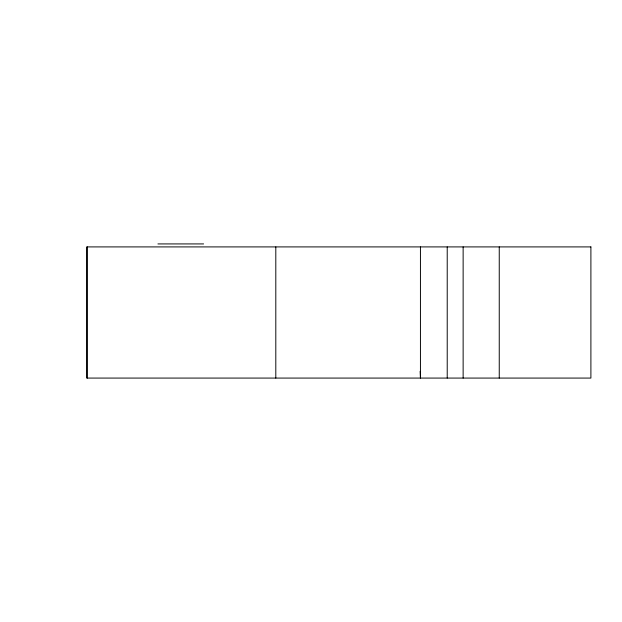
<?xml version="1.0" encoding="UTF-8"?>
<svg xmlns="http://www.w3.org/2000/svg" width="622" height="622" viewBox="0 0 622 622"><rect width="100%" height="100%" fill="white"/><g stroke="black" fill="none" stroke-linecap="round" stroke-linejoin="round"><path stroke-width="0.93" d="M157.926 243.925L203.596 243.925M420.145 371.326L420.441 378.075L420.441 246.911M499.248 246.911L499.248 378.075M463.133 246.911L463.133 378.075M447.218 246.911L447.218 378.075M275.803 246.911L275.803 378.075M87.305 246.911L87.305 378.075M590.9 246.911L86.668 246.911L86.668 378.075L590.9 378.075L590.9 246.911"/></g></svg>
